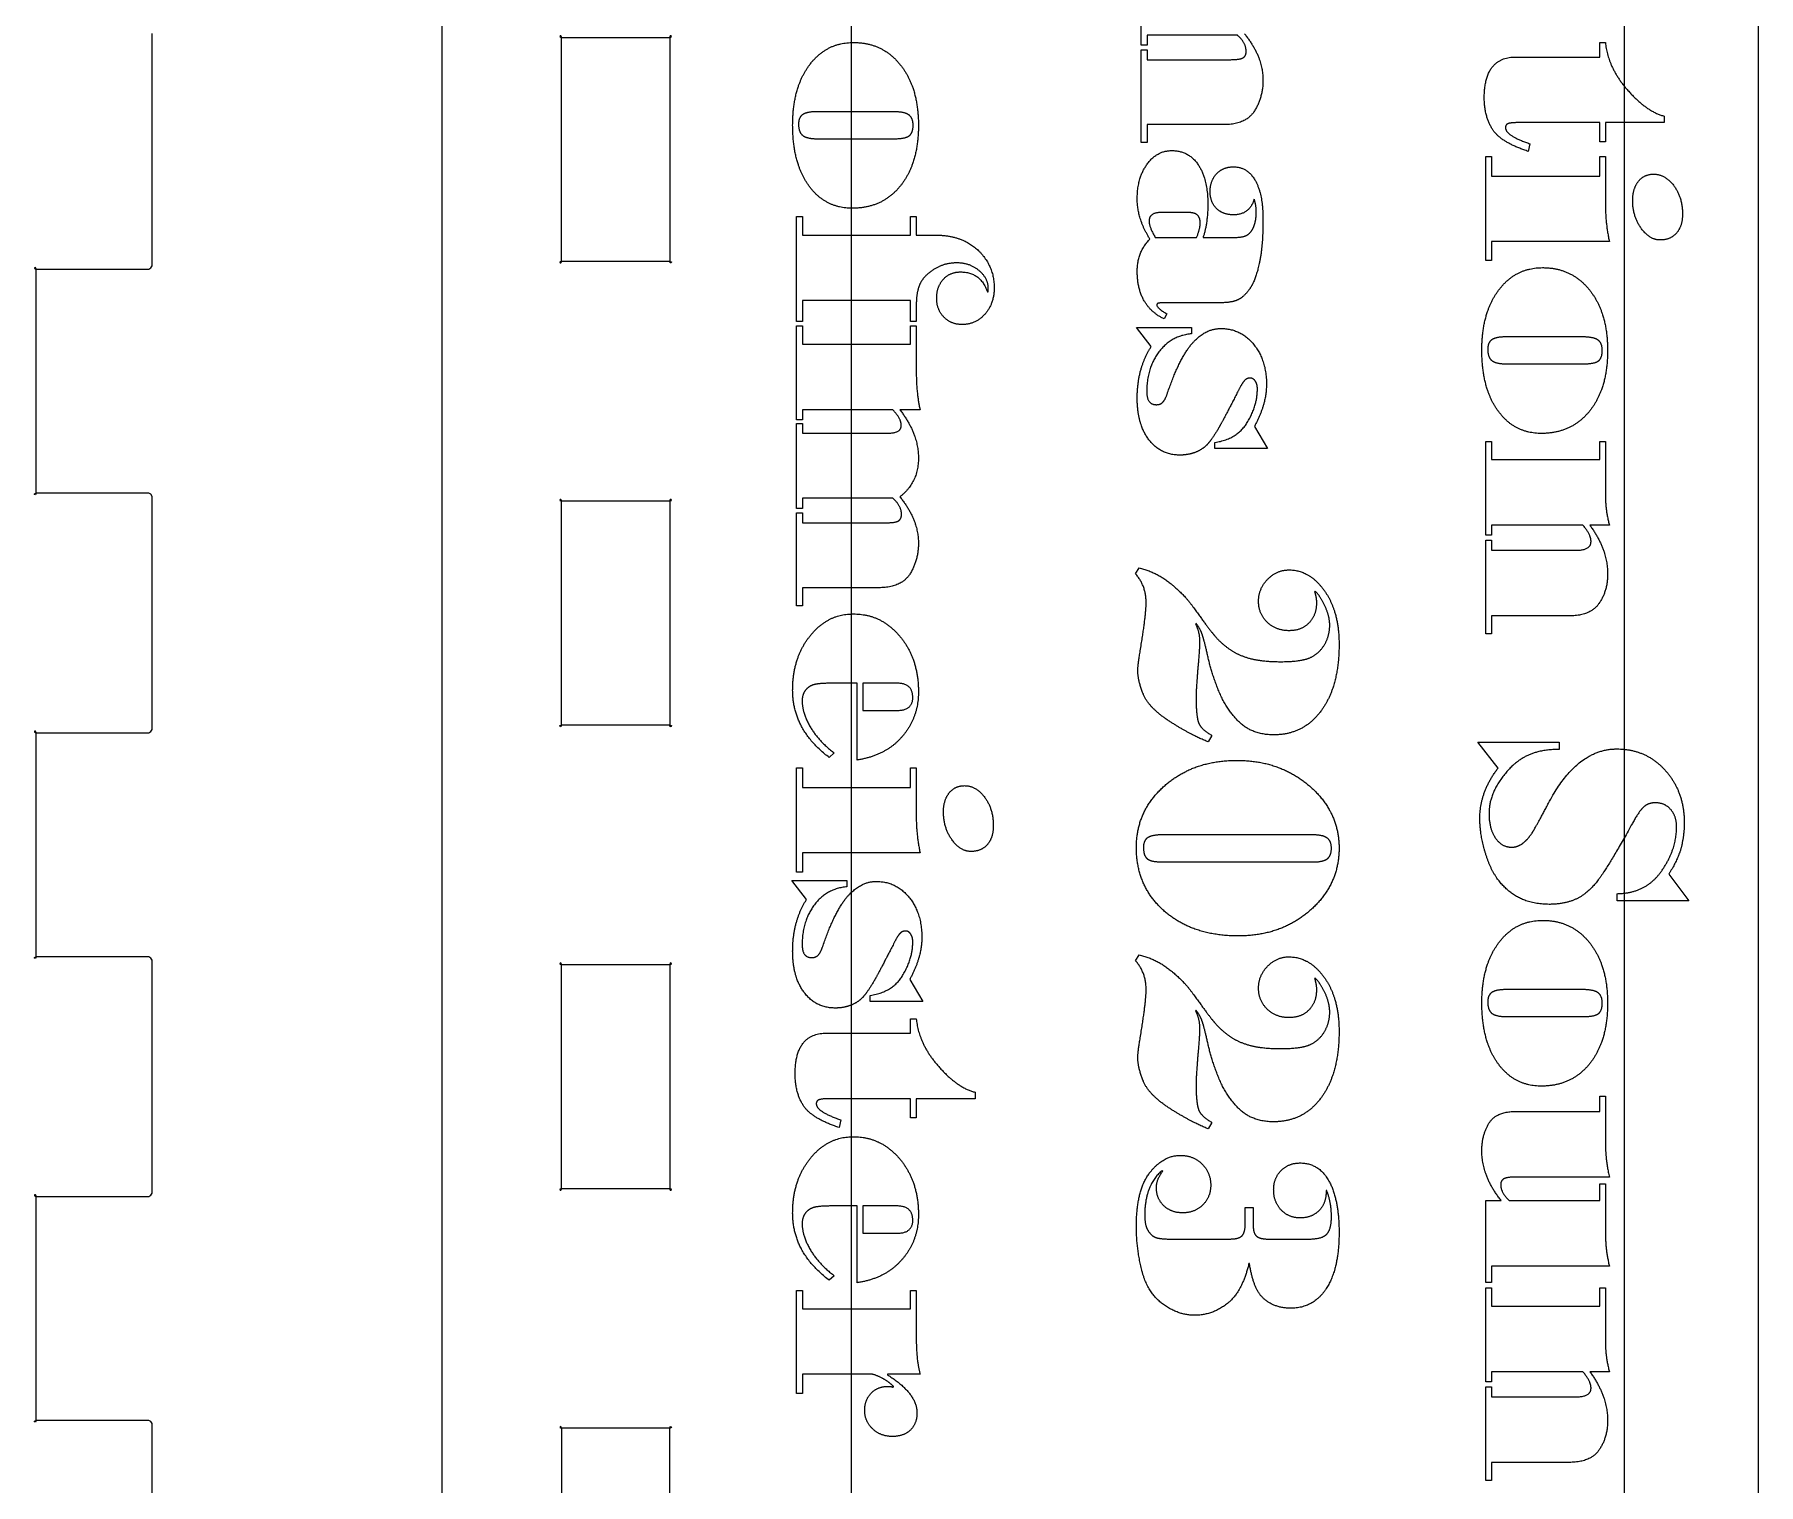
# Model space of a CAD drawing. Header units: millimetres. Extents: x 10 to 778, y 22 to 238.
# Drawn here: x 328.86 to 373.48, y 95.24 to 132.77 of the extents above; entities that cross this region are included whole.
import ezdxf

# ---------------------------------------------------------------- set-up
doc = ezdxf.new("R2010")
doc.units = ezdxf.units.MM
doc.layers.get('0').update_dxf_attribs({"linetype": 'CONTINUOUS'})

msp = doc.modelspace()

# ---------------------------------------------------------------- linework, layer by layer
for p, q in [((357.5, 132.494), (357.5, 134.687)), ((359.991, 132.755), (357.653, 132.755)), ((357.653, 132.755), (357.653, 132.494)), ((369.368, 132.191), (369.368, 132.563)), ((369.368, 132.563), (369.517, 132.563)), ((357.653, 132.494), (357.5, 132.494)), ((357.5, 129.974), (357.5, 132.379)), ((357.5, 132.379), (357.653, 132.379)), ((357.653, 132.379), (357.653, 132.122)), ((357.653, 132.122), (359.823, 132.122)), ((367.198, 132.191), (369.368, 132.191)), ((351.094, 130.774), (349.107, 130.774)), ((359.629, 130.44), (357.653, 130.44)), ((357.653, 130.44), (357.653, 129.974)), ((369.368, 130.494), (367.336, 130.494)), ((369.368, 129.998), (369.368, 130.494)), ((371.038, 130.494), (369.517, 130.494)), ((369.517, 130.494), (369.517, 129.998)), ((371.038, 130.662), (371.038, 130.494)), ((349.107, 130.076), (351.124, 130.076)), ((357.653, 129.974), (357.5, 129.974)), ((367.563, 129.946), (367.519, 129.748)), ((369.517, 129.998), (369.368, 129.998)), ((366.419, 126.922), (366.419, 129.618)), ((366.419, 129.618), (366.572, 129.618)), ((366.572, 129.618), (366.572, 129.111)), ((369.368, 129.111), (369.368, 129.618)), ((369.368, 129.618), (369.517, 129.618)), ((369.517, 129.618), (369.517, 128.358)), ((366.572, 129.111), (369.368, 129.111)), ((348.581, 125.345), (348.581, 128.063)), ((348.581, 128.063), (348.734, 128.063)), ((348.734, 128.063), (348.734, 127.582)), ((351.531, 127.582), (351.531, 128.063)), ((351.531, 128.063), (351.68, 128.063)), ((351.68, 128.063), (351.68, 127.582)), ((358.708, 128.166), (358.018, 128.166)), ((348.734, 127.582), (351.531, 127.582)), ((351.68, 127.582), (352.164, 127.582)), ((357.865, 127.517), (358.935, 127.517)), ((359.103, 127.517), (359.845, 127.517)), ((369.618, 127.418), (366.572, 127.418)), ((366.572, 127.418), (366.572, 126.922)), ((366.572, 126.922), (366.419, 126.922)), ((351.531, 125.886), (348.734, 125.886)), ((348.734, 125.886), (348.734, 125.345)), ((351.531, 125.345), (351.531, 125.886)), ((353.522, 126.113), (353.537, 126.113)), ((353.537, 126.113), (353.544, 126.199)), ((351.68, 125.77), (351.68, 125.345)), ((359.502, 125.828), (358.097, 125.828)), ((358.164, 125.544), (358.097, 125.41)), ((348.734, 125.345), (348.581, 125.345)), ((348.581, 122.798), (348.581, 125.229)), ((348.581, 125.229), (348.734, 125.229)), ((348.734, 125.229), (348.734, 124.756)), ((351.68, 125.345), (351.531, 125.345)), ((351.531, 124.756), (351.531, 125.229)), ((351.531, 125.229), (351.68, 125.229)), ((351.68, 125.229), (351.68, 124.051)), ((357.761, 124.698), (357.377, 125.186)), ((357.377, 125.186), (358.805, 125.186)), ((358.805, 125.186), (358.805, 125.026)), ((368.932, 124.946), (366.944, 124.946)), ((348.734, 124.756), (351.531, 124.756)), ((366.944, 124.249), (368.962, 124.249)), ((348.734, 122.798), (348.581, 122.798)), ((351.072, 123.059), (348.734, 123.059)), ((348.734, 123.059), (348.734, 122.798)), ((351.78, 123.059), (351.255, 123.059)), ((348.581, 120.509), (348.581, 122.701)), ((348.581, 122.701), (348.734, 122.701)), ((348.734, 122.701), (348.734, 122.455)), ((348.734, 122.455), (350.941, 122.455)), ((360.431, 122.629), (360.77, 122.054)), ((359.409, 122.054), (359.409, 122.215)), ((360.77, 122.054), (359.409, 122.054)), ((366.419, 119.812), (366.419, 122.243)), ((366.419, 122.243), (366.572, 122.243)), ((366.572, 122.243), (366.572, 121.769)), ((369.368, 121.769), (369.368, 122.243)), ((369.368, 122.243), (369.517, 122.243)), ((369.517, 122.243), (369.517, 120.822)), ((366.572, 121.769), (369.368, 121.769)), ((348.734, 120.509), (348.581, 120.509)), ((351.072, 120.77), (348.734, 120.77)), ((348.734, 120.77), (348.734, 120.509)), ((348.581, 117.988), (348.581, 120.393)), ((348.581, 120.393), (348.734, 120.393)), ((348.734, 120.393), (348.734, 120.136)), ((348.734, 120.136), (350.904, 120.136)), ((368.932, 120.073), (366.572, 120.073)), ((366.572, 120.073), (366.572, 119.812)), ((369.618, 120.073), (369.114, 120.073)), ((366.572, 119.812), (366.419, 119.812)), ((366.419, 117.261), (366.419, 119.685)), ((366.419, 119.685), (366.572, 119.685)), ((366.572, 119.685), (366.572, 119.424)), ((366.572, 119.424), (368.757, 119.424)), ((357.355, 118.814), (357.448, 118.967)), ((350.71, 118.455), (348.734, 118.455)), ((348.734, 118.455), (348.734, 117.988)), ((362.004, 118.367), (361.989, 118.352)), ((348.734, 117.988), (348.581, 117.988)), ((358.921, 117.532), (358.906, 117.517)), ((368.581, 117.727), (366.572, 117.727)), ((366.572, 117.727), (366.572, 117.261)), ((366.572, 117.261), (366.419, 117.261)), ((350.147, 115.982), (349.484, 115.982)), ((350.147, 113.995), (350.147, 115.982)), ((351.184, 115.982), (350.3, 115.982)), ((350.3, 115.982), (350.3, 115.278)), ((350.3, 115.278), (351.184, 115.278)), ((359.334, 114.631), (359.234, 114.463)), ((366.739, 113.786), (366.214, 114.458)), ((366.214, 114.458), (368.32, 114.458)), ((368.32, 114.267), (368.298, 114.267)), ((368.32, 114.458), (368.32, 114.267)), ((348.581, 111.094), (348.581, 113.79)), ((348.581, 113.79), (348.734, 113.79)), ((348.734, 113.79), (348.734, 113.283)), ((349.558, 114.178), (349.428, 114.059)), ((351.531, 113.283), (351.531, 113.79)), ((351.531, 113.79), (351.68, 113.79)), ((351.68, 113.79), (351.68, 112.53)), ((348.734, 113.283), (351.531, 113.283)), ((361.93, 112.058), (358.048, 112.058)), ((351.78, 111.59), (348.734, 111.59)), ((348.734, 111.59), (348.734, 111.094)), ((358.048, 111.357), (361.952, 111.357)), ((348.842, 110.386), (348.458, 110.874)), ((348.458, 110.874), (349.886, 110.874)), ((348.734, 111.094), (348.581, 111.094)), ((349.886, 110.874), (349.886, 110.714)), ((371.154, 111.038), (371.672, 110.352)), ((369.823, 110.352), (369.823, 110.535)), ((371.672, 110.352), (369.823, 110.352)), ((357.355, 108.799), (357.448, 108.952)), ((351.512, 108.317), (351.851, 107.742)), ((362.004, 108.352), (361.989, 108.337)), ((368.932, 108.052), (366.944, 108.052)), ((350.49, 107.742), (350.49, 107.903)), ((351.851, 107.742), (350.49, 107.742)), ((351.531, 106.926), (351.531, 107.299)), ((351.531, 107.299), (351.68, 107.299)), ((358.921, 107.517), (358.906, 107.502)), ((366.944, 107.355), (368.962, 107.355)), ((349.361, 106.926), (351.531, 106.926)), ((353.201, 105.397), (353.201, 105.229)), ((351.531, 105.229), (349.499, 105.229)), ((351.531, 104.733), (351.531, 105.229)), ((353.201, 105.229), (351.68, 105.229)), ((351.68, 105.229), (351.68, 104.733)), ((367.183, 104.897), (369.368, 104.897)), ((369.368, 104.897), (369.368, 105.293)), ((369.368, 105.293), (369.517, 105.293)), ((369.517, 105.293), (369.517, 104.044)), ((349.726, 104.681), (349.681, 104.484)), ((351.68, 104.733), (351.531, 104.733)), ((359.334, 104.616), (359.234, 104.448)), ((358.059, 103.352), (358.041, 103.367)), ((369.618, 103.201), (367.235, 103.201)), ((362.302, 102.856), (362.287, 102.856)), ((362.287, 102.856), (362.287, 102.815)), ((369.368, 102.597), (369.368, 103.026)), ((369.368, 103.026), (369.517, 103.026)), ((369.517, 103.026), (369.517, 101.728)), ((350.147, 102.452), (349.484, 102.452)), ((350.147, 100.464), (350.147, 102.452)), ((351.184, 102.452), (350.3, 102.452)), ((350.3, 102.452), (350.3, 101.747)), ((360.196, 102.021), (360.196, 102.412)), ((360.196, 102.412), (360.401, 102.412)), ((360.401, 102.412), (360.401, 101.939)), ((366.419, 100.475), (366.419, 102.597)), ((366.419, 102.597), (366.814, 102.597)), ((367.023, 102.597), (369.368, 102.597)), ((350.3, 101.747), (351.184, 101.747)), ((358.235, 101.596), (359.782, 101.596)), ((360.785, 101.596), (361.844, 101.596)), ((360.304, 100.962), (360.289, 100.962)), ((369.618, 100.897), (366.572, 100.897)), ((366.572, 100.897), (366.572, 100.475)), ((349.558, 100.647), (349.428, 100.528)), ((366.572, 100.475), (366.419, 100.475)), ((348.581, 97.601), (348.581, 100.267)), ((348.581, 100.267), (348.734, 100.267)), ((348.734, 100.267), (348.734, 99.793)), ((351.531, 99.793), (351.531, 100.267)), ((351.531, 100.267), (351.68, 100.267)), ((351.68, 100.267), (351.68, 99.021)), ((366.419, 97.899), (366.419, 100.33)), ((366.419, 100.33), (366.572, 100.33)), ((366.572, 100.33), (366.572, 99.856)), ((369.368, 99.856), (369.368, 100.33)), ((369.368, 100.33), (369.517, 100.33)), ((369.517, 100.33), (369.517, 98.909)), ((348.734, 99.793), (351.531, 99.793)), ((366.572, 99.856), (369.368, 99.856)), ((350.52, 98.097), (348.734, 98.097)), ((348.734, 98.097), (348.734, 97.601)), ((351.78, 98.097), (350.934, 98.097)), ((350.934, 98.097), (350.934, 98.082)), ((351.079, 97.761), (351.094, 97.776)), ((366.572, 97.899), (366.419, 97.899)), ((366.419, 95.349), (366.419, 97.772)), ((366.419, 97.772), (366.572, 97.772)), ((368.932, 98.16), (366.572, 98.16)), ((366.572, 98.16), (366.572, 97.899)), ((366.572, 97.772), (366.572, 97.511)), ((369.618, 98.16), (369.114, 98.16)), ((348.734, 97.601), (348.581, 97.601)), ((366.572, 97.511), (368.757, 97.511)), ((368.581, 95.815), (366.572, 95.815)), ((366.572, 95.815), (366.572, 95.349)), ((366.572, 95.349), (366.419, 95.349))]:
    msp.add_line(p, q)
for points in [[(373.479, 24.801), (373.479, 234.8)], [(339.4, 212.408), (339.4, 47.192)], [(331.9, 90.8), (331.9, 96.801), (331.9, 96.818), (331.87, 96.871), (331.816, 96.9), (331.8, 96.9), (328.9, 96.9), (328.9, 96.89), (328.885, 96.858), (328.862, 96.862), (328.858, 96.886), (328.889, 96.9), (328.9, 96.9), (328.9, 102.7), (328.9, 102.711), (328.885, 102.742), (328.862, 102.738), (328.858, 102.715), (328.889, 102.7), (328.9, 102.7), (331.8, 102.7), (331.816, 102.7), (331.87, 102.73), (331.9, 102.784), (331.9, 102.8), (331.9, 108.8), (331.9, 108.818), (331.87, 108.87), (331.816, 108.899), (331.8, 108.899), (328.9, 108.899), (328.9, 108.89), (328.885, 108.858), (328.862, 108.862), (328.858, 108.886), (328.889, 108.899), (328.9, 108.899), (328.9, 114.7), (328.9, 114.711), (328.885, 114.742), (328.862, 114.738), (328.858, 114.715), (328.889, 114.7), (328.9, 114.7), (331.8, 114.7), (331.816, 114.7), (331.87, 114.73), (331.9, 114.784), (331.9, 114.8), (331.9, 120.8), (331.9, 120.818), (331.87, 120.872), (331.816, 120.901), (331.8, 120.901), (328.9, 120.901), (328.9, 120.891), (328.885, 120.86), (328.862, 120.863), (328.858, 120.887), (328.889, 120.901), (328.9, 120.901), (328.9, 126.699), (331.8, 126.699), (331.816, 126.699), (331.87, 126.73), (331.9, 126.784), (331.9, 126.8), (331.9, 132.8)]]:
    msp.add_lwpolyline(points)
for points in [[(350, 35), (350, 225), (370, 225), (370, 35)], [(342.458, 132.715), (342.489, 132.699), (342.5, 132.699), (342.5, 132.711), (342.485, 132.742), (342.462, 132.738)], [(342.5, 129.8), (342.5, 132.699), (345.301, 132.699), (345.301, 126.901), (345.31, 126.901), (345.342, 126.887), (345.338, 126.863), (345.314, 126.86), (345.301, 126.891), (345.301, 126.901), (342.5, 126.901)], [(345.301, 132.699), (345.31, 132.699), (345.342, 132.715), (345.338, 132.738), (345.314, 132.742), (345.301, 132.711)], [(328.885, 126.742), (328.862, 126.738), (328.858, 126.715), (328.889, 126.699), (328.9, 126.699), (328.9, 126.711)], [(342.458, 126.887), (342.462, 126.863), (342.485, 126.86), (342.5, 126.891), (342.5, 126.901), (342.489, 126.901)], [(342.489, 120.7), (342.5, 120.7), (342.5, 120.711), (342.485, 120.742), (342.462, 120.738), (342.458, 120.715)], [(342.5, 120.7), (345.301, 120.7), (345.31, 120.7), (345.342, 120.715), (345.338, 120.738), (345.314, 120.742), (345.301, 120.711), (345.301, 120.7), (345.301, 114.899), (345.31, 114.899), (345.342, 114.886), (345.338, 114.862), (345.314, 114.858), (345.301, 114.89), (345.301, 114.899), (342.5, 114.899), (342.5, 114.89), (342.485, 114.858), (342.462, 114.862), (342.458, 114.886), (342.489, 114.899), (342.5, 114.899), (342.5, 117.8)], [(342.5, 108.7), (342.5, 108.711), (342.485, 108.742), (342.462, 108.738), (342.458, 108.715), (342.489, 108.7)], [(342.5, 108.7), (345.301, 108.7), (345.301, 102.9), (342.5, 102.9), (342.5, 105.8)], [(345.301, 108.7), (345.31, 108.7), (345.342, 108.715), (345.338, 108.738), (345.314, 108.742), (345.301, 108.711)], [(342.5, 102.89), (342.5, 102.9), (342.489, 102.9), (342.458, 102.886), (342.462, 102.862), (342.485, 102.858)], [(345.301, 102.89), (345.314, 102.858), (345.338, 102.862), (345.342, 102.886), (345.31, 102.9), (345.301, 102.9)], [(342.5, 90.89), (342.5, 90.9), (345.301, 90.9), (345.301, 96.7), (345.301, 96.711), (345.314, 96.742), (345.338, 96.738), (345.342, 96.715), (345.31, 96.7), (345.301, 96.7), (342.5, 96.7), (342.5, 93.8), (342.5, 90.9), (342.489, 90.9), (342.458, 90.886), (342.462, 90.862), (342.485, 90.858)], [(342.489, 96.7), (342.5, 96.7), (342.5, 96.711), (342.485, 96.742), (342.462, 96.738), (342.458, 96.715)]]:
    msp.add_lwpolyline(points, close=True)
for points in [[(348.915, 131.982), (349.349, 132.567), (350.054, 132.567)], [(350.054, 132.567), (350.811, 132.567), (351.273, 131.982)], [(360.218, 132.334), (360.218, 132.562), (359.991, 132.755)], [(360.173, 132.793), (360.654, 132.204), (360.654, 131.592)], [(369.517, 132.563), (369.581, 131.918), (370.08, 131.346)], [(359.823, 132.122), (360.069, 132.122), (360.144, 132.174)], [(360.144, 132.174), (360.218, 132.226), (360.218, 132.334)], [(366.381, 131.135), (366.381, 132.191), (367.198, 132.191)], [(348.481, 130.431), (348.481, 131.396), (348.915, 131.982)], [(351.273, 131.982), (351.736, 131.396), (351.736, 130.423)], [(360.654, 131.592), (360.654, 131.148), (360.433, 130.794)], [(370.08, 131.346), (370.58, 130.774), (371.038, 130.662)], [(349.107, 130.774), (348.846, 130.774), (348.74, 130.701)], [(351.484, 130.695), (351.37, 130.774), (351.094, 130.774)], [(360.433, 130.794), (360.211, 130.44), (359.629, 130.44)], [(366.592, 130.321), (366.381, 130.658), (366.381, 131.135)], [(348.9, 128.859), (348.481, 129.443), (348.481, 130.431)], [(348.74, 130.701), (348.633, 130.628), (348.633, 130.453)], [(348.633, 130.453), (348.633, 130.244), (348.742, 130.16)], [(351.736, 130.423), (351.736, 129.435), (351.27, 128.855)], [(351.598, 130.423), (351.598, 130.617), (351.484, 130.695)], [(351.495, 130.151), (351.598, 130.226), (351.598, 130.423)], [(367.519, 129.748), (366.803, 129.983), (366.592, 130.321)], [(367, 130.466), (366.93, 130.438), (366.93, 130.364)], [(366.93, 130.364), (366.93, 130.158), (367.563, 129.946)], [(367.336, 130.494), (367.071, 130.494), (367, 130.466)], [(348.742, 130.16), (348.85, 130.076), (349.107, 130.076)], [(351.124, 130.076), (351.393, 130.076), (351.495, 130.151)], [(357.399, 128.523), (357.399, 129.064), (357.655, 129.416)], [(357.655, 129.416), (357.91, 129.769), (358.294, 129.769)], [(358.294, 129.769), (358.73, 129.769), (358.978, 129.4)], [(358.978, 129.4), (359.226, 129.031), (359.226, 128.386)], [(359.286, 128.706), (359.286, 128.993), (359.454, 129.17)], [(359.454, 129.17), (359.622, 129.348), (359.89, 129.348)], [(359.89, 129.348), (360.255, 129.348), (360.455, 128.991)], [(360.455, 128.991), (360.654, 128.635), (360.654, 127.983)], [(370.222, 128.481), (370.222, 128.786), (370.371, 128.973)], [(370.371, 128.973), (370.52, 129.159), (370.762, 129.159)], [(370.762, 129.159), (371.068, 129.159), (371.29, 128.855)], [(350.024, 128.276), (349.32, 128.276), (348.9, 128.859)], [(351.27, 128.855), (350.804, 128.276), (350.024, 128.276)], [(357.727, 127.479), (357.399, 128.001), (357.399, 128.523)], [(359.45, 128.27), (359.286, 128.434), (359.286, 128.706)], [(360.423, 128.509), (360.304, 128.106), (359.89, 128.106)], [(360.479, 128.158), (360.479, 128.393), (360.423, 128.509)], [(371.29, 128.855), (371.512, 128.551), (371.512, 128.126)], [(358.018, 128.166), (357.705, 128.166), (357.705, 127.938)], [(358.954, 128.102), (358.88, 128.166), (358.708, 128.166)], [(359.029, 127.89), (359.029, 128.039), (358.954, 128.102)], [(359.226, 128.386), (359.226, 127.89), (359.103, 127.517)], [(359.89, 128.106), (359.614, 128.106), (359.45, 128.27)], [(360.423, 127.819), (360.479, 127.972), (360.479, 128.158)], [(369.517, 128.358), (369.517, 127.88), (369.618, 127.418)], [(370.438, 127.763), (370.222, 128.07), (370.222, 128.481)], [(371.512, 128.126), (371.512, 127.813), (371.357, 127.634)], [(357.705, 127.938), (357.705, 127.804), (357.865, 127.517)], [(358.935, 127.517), (359.029, 127.755), (359.029, 127.89)], [(360.257, 127.591), (360.367, 127.666), (360.423, 127.819)], [(360.654, 127.983), (360.654, 127.289), (360.557, 126.846)], [(370.93, 127.455), (370.654, 127.455), (370.438, 127.763)], [(371.357, 127.634), (371.202, 127.455), (370.93, 127.455)], [(352.164, 127.582), (352.873, 127.582), (353.285, 127.183)], [(353.285, 127.183), (353.697, 126.784), (353.697, 126.221)], [(357.399, 126.652), (357.399, 127.144), (357.727, 127.479)], [(359.845, 127.517), (360.147, 127.517), (360.257, 127.591)], [(352.727, 126.862), (352.392, 126.862), (352.127, 126.689)], [(353.305, 126.663), (353.067, 126.862), (352.727, 126.862)], [(360.557, 126.846), (360.46, 126.402), (360.313, 126.193)], [(366.752, 126.154), (367.187, 126.739), (367.891, 126.739)], [(367.891, 126.739), (368.648, 126.739), (369.111, 126.154)], [(351.771, 126.305), (351.68, 126.094), (351.68, 125.77)], [(352.127, 126.689), (351.862, 126.516), (351.771, 126.305)], [(352.209, 125.945), (352.209, 126.247), (352.381, 126.437)], [(352.381, 126.437), (352.552, 126.628), (352.828, 126.628)], [(352.828, 126.628), (353.343, 126.628), (353.522, 126.113)], [(353.544, 126.199), (353.544, 126.463), (353.305, 126.663)], [(358.097, 125.41), (357.399, 125.749), (357.399, 126.652)], [(352.394, 125.459), (352.209, 125.651), (352.209, 125.945)], [(353.697, 126.221), (353.697, 125.811), (353.46, 125.539)], [(360.004, 125.906), (359.842, 125.828), (359.502, 125.828)], [(360.313, 126.193), (360.166, 125.984), (360.004, 125.906)], [(366.318, 124.603), (366.318, 125.569), (366.752, 126.154)], [(369.111, 126.154), (369.573, 125.569), (369.573, 124.595)], [(352.865, 125.267), (352.578, 125.267), (352.394, 125.459)], [(353.46, 125.539), (353.223, 125.267), (352.865, 125.267)], [(357.944, 125.818), (357.906, 125.809), (357.906, 125.768)], [(357.906, 125.768), (357.906, 125.697), (358.164, 125.544)], [(358.097, 125.828), (357.981, 125.828), (357.944, 125.818)], [(358.805, 125.026), (358.276, 124.978), (357.96, 124.558)], [(358.837, 124.795), (359.17, 125.164), (359.562, 125.164)], [(359.562, 125.164), (360.076, 125.164), (360.41, 124.756)], [(366.944, 124.946), (366.683, 124.946), (366.577, 124.873)], [(369.321, 124.868), (369.208, 124.946), (368.932, 124.946)], [(357.399, 123.359), (357.399, 124.135), (357.761, 124.698)], [(357.96, 124.558), (357.645, 124.139), (357.645, 123.527)], [(358.186, 123.505), (358.503, 124.426), (358.837, 124.795)], [(360.41, 124.756), (360.744, 124.348), (360.744, 123.721)], [(366.738, 123.031), (366.318, 123.615), (366.318, 124.603)], [(366.577, 124.873), (366.471, 124.801), (366.471, 124.625)], [(366.471, 124.625), (366.471, 124.416), (366.579, 124.333)], [(369.573, 124.595), (369.573, 123.607), (369.107, 123.028)], [(369.435, 124.595), (369.435, 124.789), (369.321, 124.868)], [(369.333, 124.323), (369.435, 124.398), (369.435, 124.595)], [(351.68, 124.051), (351.68, 123.484), (351.78, 123.059)], [(366.579, 124.333), (366.687, 124.249), (366.944, 124.249)], [(368.962, 124.249), (369.23, 124.249), (369.333, 124.323)], [(360.16, 123.799), (360.095, 123.717), (360.013, 123.55)], [(360.319, 123.881), (360.226, 123.881), (360.16, 123.799)], [(360.455, 123.803), (360.401, 123.881), (360.319, 123.881)], [(360.744, 123.721), (360.744, 123.199), (360.431, 122.629)], [(360.509, 123.598), (360.509, 123.725), (360.455, 123.803)], [(357.701, 122.286), (357.399, 122.685), (357.399, 123.359)], [(357.645, 123.527), (357.645, 123.192), (357.895, 123.192)], [(357.895, 123.192), (358, 123.192), (358.065, 123.261)], [(358.065, 123.261), (358.13, 123.33), (358.186, 123.505)], [(360.013, 123.55), (359.655, 122.845), (359.504, 122.584)], [(360.246, 122.729), (360.509, 123.162), (360.509, 123.598)], [(351.292, 122.657), (351.292, 122.839), (351.072, 123.059)], [(351.255, 123.059), (351.736, 122.44), (351.736, 121.814)], [(359.409, 122.215), (359.983, 122.297), (360.246, 122.729)], [(367.862, 122.448), (367.157, 122.448), (366.738, 123.031)], [(369.107, 123.028), (368.641, 122.448), (367.862, 122.448)], [(350.941, 122.455), (351.292, 122.455), (351.292, 122.657)], [(358.507, 121.887), (358.003, 121.887), (357.701, 122.286)], [(359.504, 122.584), (359.353, 122.323), (359.228, 122.181)], [(358.913, 121.963), (358.723, 121.887), (358.507, 121.887)], [(359.228, 122.181), (359.103, 122.04), (358.913, 121.963)], [(351.736, 121.814), (351.736, 121.176), (351.255, 120.807)], [(351.299, 120.349), (351.299, 120.576), (351.072, 120.77)], [(351.255, 120.807), (351.736, 120.218), (351.736, 119.607)], [(369.517, 120.822), (369.517, 120.472), (369.618, 120.073)], [(350.904, 120.136), (351.15, 120.136), (351.225, 120.188)], [(351.225, 120.188), (351.299, 120.24), (351.299, 120.349)], [(369.144, 119.651), (369.144, 119.834), (368.932, 120.073)], [(369.114, 120.073), (369.573, 119.446), (369.573, 118.812)], [(351.736, 119.607), (351.736, 119.163), (351.514, 118.809)], [(368.757, 119.424), (369.144, 119.424), (369.144, 119.651)], [(351.514, 118.809), (351.292, 118.455), (350.71, 118.455)], [(357.63, 118.069), (357.63, 118.505), (357.355, 118.814)], [(357.448, 118.967), (357.914, 118.855), (358.274, 118.555)], [(360.774, 118.673), (361.009, 118.915), (361.326, 118.915)], [(361.326, 118.915), (361.859, 118.915), (362.241, 118.38)], [(369.573, 118.812), (369.573, 118.372), (369.353, 118.05)], [(358.274, 118.555), (358.633, 118.255), (358.82, 117.99)], [(360.539, 118.106), (360.539, 118.43), (360.774, 118.673)], [(361.989, 118.352), (362.038, 118.21), (362.038, 118.061)], [(362.271, 117.955), (362.161, 118.207), (362.004, 118.367)], [(362.241, 118.38), (362.623, 117.845), (362.623, 116.991)], [(357.478, 116.823), (357.63, 117.755), (357.63, 118.069)], [(358.82, 117.99), (359.252, 117.386), (359.413, 117.2)], [(360.764, 117.56), (360.539, 117.778), (360.539, 118.106)], [(362.038, 118.061), (362.038, 117.737), (361.842, 117.539)], [(362.381, 117.487), (362.381, 117.703), (362.271, 117.955)], [(369.353, 118.05), (369.133, 117.727), (368.581, 117.727)], [(348.934, 117.211), (349.387, 117.776), (350.054, 117.776)], [(350.054, 117.776), (350.77, 117.776), (351.253, 117.2)], [(358.906, 117.517), (359.014, 117.319), (359.014, 117.043)], [(359.092, 117.213), (359.04, 117.379), (358.921, 117.532)], [(361.326, 117.342), (360.99, 117.342), (360.764, 117.56)], [(361.842, 117.539), (361.646, 117.342), (361.326, 117.342)], [(362.235, 116.965), (362.381, 117.2), (362.381, 117.487)], [(348.481, 115.8), (348.481, 116.646), (348.934, 117.211)], [(351.253, 117.2), (351.736, 116.624), (351.736, 115.759)], [(359.014, 117.043), (359.014, 116.861), (358.965, 116.335)], [(359.219, 116.715), (359.144, 117.047), (359.092, 117.213)], [(359.413, 117.2), (359.573, 117.013), (359.801, 116.855)], [(361.853, 116.635), (362.09, 116.73), (362.235, 116.965)], [(362.623, 116.991), (362.623, 115.906), (362.164, 115.276)], [(357.414, 116.312), (357.414, 116.443), (357.478, 116.823)], [(359.523, 115.751), (359.32, 116.238), (359.219, 116.715)], [(359.801, 116.855), (360.028, 116.697), (360.339, 116.618)], [(360.339, 116.618), (360.651, 116.54), (361.128, 116.54)], [(361.128, 116.54), (361.616, 116.54), (361.853, 116.635)], [(357.558, 115.695), (357.414, 116.048), (357.414, 116.312)], [(358.965, 116.335), (358.921, 115.798), (358.921, 115.608)], [(349.428, 114.059), (348.481, 114.778), (348.481, 115.8)], [(348.812, 115.8), (348.727, 115.692), (348.727, 115.531)], [(349.032, 115.945), (348.898, 115.908), (348.812, 115.8)], [(349.484, 115.982), (349.167, 115.982), (349.032, 115.945)], [(351.59, 115.613), (351.59, 115.982), (351.184, 115.982)], [(351.184, 115.278), (351.59, 115.278), (351.59, 115.613)], [(351.736, 115.759), (351.736, 115.084), (351.309, 114.594)], [(358.233, 114.998), (357.701, 115.343), (357.558, 115.695)], [(358.921, 115.608), (358.921, 115.183), (358.978, 114.987)], [(360.062, 114.955), (359.726, 115.265), (359.523, 115.751)], [(348.727, 115.531), (348.727, 115.196), (348.95, 114.828)], [(362.164, 115.276), (361.706, 114.646), (360.93, 114.646)], [(348.95, 114.828), (349.174, 114.461), (349.558, 114.178)], [(359.234, 114.463), (358.764, 114.653), (358.233, 114.998)], [(358.978, 114.987), (359.036, 114.791), (359.334, 114.631)], [(360.93, 114.646), (360.397, 114.646), (360.062, 114.955)], [(351.309, 114.594), (350.882, 114.103), (350.147, 113.995)], [(368.298, 114.267), (367.78, 114.267), (367.424, 114.072)], [(368.044, 112.88), (368.783, 114.282), (369.815, 114.282)], [(369.815, 114.282), (370.561, 114.282), (371.059, 113.734)], [(358.119, 113.339), (358.861, 113.986), (359.976, 113.986)], [(359.976, 113.986), (361.087, 113.986), (361.855, 113.324)], [(366.266, 112.474), (366.266, 113.175), (366.739, 113.786)], [(367.424, 114.072), (367.067, 113.876), (366.786, 113.46)], [(357.377, 111.73), (357.377, 112.692), (358.119, 113.339)], [(366.786, 113.46), (366.504, 113.044), (366.504, 112.612)], [(371.059, 113.734), (371.557, 113.186), (371.557, 112.366)], [(352.384, 112.653), (352.384, 112.959), (352.534, 113.145)], [(352.534, 113.145), (352.683, 113.331), (352.925, 113.331)], [(352.925, 113.331), (353.231, 113.331), (353.453, 113.028)], [(353.453, 113.028), (353.674, 112.724), (353.674, 112.299)], [(361.855, 113.324), (362.623, 112.662), (362.623, 111.715)], [(351.68, 112.53), (351.68, 112.053), (351.78, 111.59)], [(352.601, 111.935), (352.384, 112.243), (352.384, 112.653)], [(366.45, 111.465), (366.266, 112.023), (366.266, 112.474)], [(366.504, 112.612), (366.504, 112.22), (366.667, 111.98)], [(367.617, 112.105), (367.727, 112.273), (368.044, 112.88)], [(370.505, 112.778), (370.386, 112.668), (370.214, 112.355)], [(370.811, 112.888), (370.625, 112.888), (370.505, 112.778)], [(371.206, 112.714), (371.053, 112.888), (370.811, 112.888)], [(371.359, 112.261), (371.359, 112.541), (371.206, 112.714)], [(353.674, 112.299), (353.674, 111.985), (353.52, 111.806)], [(358.048, 112.058), (357.783, 112.058), (357.672, 111.985)], [(362.31, 111.98), (362.194, 112.058), (361.93, 112.058)], [(367.375, 111.838), (367.507, 111.937), (367.617, 112.105)], [(370.214, 112.355), (369.599, 111.247), (369.331, 110.891)], [(370.96, 111.109), (371.359, 111.672), (371.359, 112.261)], [(371.557, 112.366), (371.557, 112.094), (371.49, 111.78)], [(353.093, 111.628), (352.817, 111.628), (352.601, 111.935)], [(353.52, 111.806), (353.365, 111.628), (353.093, 111.628)], [(358.108, 110.078), (357.377, 110.716), (357.377, 111.73)], [(357.672, 111.985), (357.56, 111.913), (357.56, 111.73)], [(357.56, 111.73), (357.56, 111.514), (357.664, 111.435)], [(362.623, 111.715), (362.623, 110.757), (361.87, 110.099)], [(362.425, 111.708), (362.425, 111.902), (362.31, 111.98)], [(362.317, 111.437), (362.425, 111.518), (362.425, 111.708)], [(366.667, 111.98), (366.829, 111.739), (367.09, 111.739)], [(367.09, 111.739), (367.243, 111.739), (367.375, 111.838)], [(371.49, 111.78), (371.422, 111.467), (371.154, 111.038)], [(357.664, 111.435), (357.768, 111.357), (358.048, 111.357)], [(361.952, 111.357), (362.209, 111.357), (362.317, 111.437)], [(367.041, 110.584), (366.635, 110.908), (366.45, 111.465)], [(369.823, 110.535), (370.561, 110.546), (370.96, 111.109)], [(349.886, 110.714), (349.357, 110.666), (349.042, 110.246)], [(349.918, 110.483), (350.252, 110.852), (350.643, 110.852)], [(350.643, 110.852), (351.158, 110.852), (351.491, 110.444)], [(369.331, 110.891), (369.062, 110.535), (368.76, 110.397)], [(348.481, 109.047), (348.481, 109.823), (348.842, 110.386)], [(349.042, 110.246), (348.727, 109.827), (348.727, 109.215)], [(349.267, 109.193), (349.584, 110.114), (349.918, 110.483)], [(351.491, 110.444), (351.825, 110.035), (351.825, 109.409)], [(368.059, 110.259), (367.448, 110.259), (367.041, 110.584)], [(368.76, 110.397), (368.458, 110.259), (368.059, 110.259)], [(360.013, 109.441), (358.839, 109.441), (358.108, 110.078)], [(361.87, 110.099), (361.117, 109.441), (360.013, 109.441)], [(366.752, 109.26), (367.187, 109.845), (367.891, 109.845)], [(367.891, 109.845), (368.648, 109.845), (369.111, 109.26)], [(351.242, 109.487), (351.176, 109.405), (351.094, 109.238)], [(351.4, 109.569), (351.307, 109.569), (351.242, 109.487)], [(351.536, 109.491), (351.482, 109.569), (351.4, 109.569)], [(351.825, 109.409), (351.825, 108.887), (351.512, 108.317)], [(351.59, 109.286), (351.59, 109.413), (351.536, 109.491)], [(348.783, 107.974), (348.481, 108.372), (348.481, 109.047)], [(348.727, 109.215), (348.727, 108.88), (348.977, 108.88)], [(348.977, 108.88), (349.081, 108.88), (349.146, 108.949)], [(349.146, 108.949), (349.211, 109.018), (349.267, 109.193)], [(351.094, 109.238), (350.736, 108.533), (350.585, 108.272)], [(351.327, 108.417), (351.59, 108.85), (351.59, 109.286)], [(357.448, 108.952), (357.914, 108.84), (358.274, 108.54)], [(360.774, 108.658), (361.009, 108.9), (361.326, 108.9)], [(361.326, 108.9), (361.859, 108.9), (362.241, 108.365)], [(366.318, 107.709), (366.318, 108.674), (366.752, 109.26)], [(369.111, 109.26), (369.573, 108.674), (369.573, 107.701)], [(357.63, 108.054), (357.63, 108.49), (357.355, 108.799)], [(358.274, 108.54), (358.633, 108.24), (358.82, 107.975)], [(360.539, 108.091), (360.539, 108.415), (360.774, 108.658)], [(350.585, 108.272), (350.434, 108.011), (350.309, 107.869)], [(350.49, 107.903), (351.065, 107.985), (351.327, 108.417)], [(357.478, 106.808), (357.63, 107.74), (357.63, 108.054)], [(360.764, 107.545), (360.539, 107.763), (360.539, 108.091)], [(362.038, 108.046), (362.038, 107.722), (361.842, 107.524)], [(361.989, 108.337), (362.038, 108.195), (362.038, 108.046)], [(362.271, 107.94), (362.161, 108.192), (362.004, 108.352)], [(362.241, 108.365), (362.623, 107.83), (362.623, 106.976)], [(366.944, 108.052), (366.683, 108.052), (366.577, 107.979)], [(369.321, 107.974), (369.208, 108.052), (368.932, 108.052)], [(349.588, 107.575), (349.085, 107.575), (348.783, 107.974)], [(349.994, 107.651), (349.804, 107.575), (349.588, 107.575)], [(350.309, 107.869), (350.185, 107.727), (349.994, 107.651)], [(358.82, 107.975), (359.252, 107.371), (359.413, 107.185)], [(361.326, 107.327), (360.99, 107.327), (360.764, 107.545)], [(362.381, 107.472), (362.381, 107.688), (362.271, 107.94)], [(366.738, 106.137), (366.318, 106.721), (366.318, 107.709)], [(366.577, 107.979), (366.471, 107.906), (366.471, 107.731)], [(366.471, 107.731), (366.471, 107.522), (366.579, 107.438)], [(369.573, 107.701), (369.573, 106.713), (369.107, 106.133)], [(369.435, 107.701), (369.435, 107.895), (369.321, 107.974)], [(369.333, 107.429), (369.435, 107.504), (369.435, 107.701)], [(351.68, 107.299), (351.743, 106.654), (352.243, 106.081)], [(358.906, 107.502), (359.014, 107.304), (359.014, 107.028)], [(359.092, 107.198), (359.04, 107.364), (358.921, 107.517)], [(359.219, 106.7), (359.144, 107.032), (359.092, 107.198)], [(359.413, 107.185), (359.573, 106.999), (359.801, 106.84)], [(361.842, 107.524), (361.646, 107.327), (361.326, 107.327)], [(362.235, 106.95), (362.381, 107.185), (362.381, 107.472)], [(366.579, 107.438), (366.687, 107.355), (366.944, 107.355)], [(368.962, 107.355), (369.23, 107.355), (369.333, 107.429)], [(348.544, 105.871), (348.544, 106.926), (349.361, 106.926)], [(357.414, 106.298), (357.414, 106.428), (357.478, 106.808)], [(359.014, 107.028), (359.014, 106.846), (358.965, 106.32)], [(359.523, 105.736), (359.32, 106.223), (359.219, 106.7)], [(359.801, 106.84), (360.028, 106.682), (360.339, 106.603)], [(361.853, 106.62), (362.09, 106.715), (362.235, 106.95)], [(362.623, 106.976), (362.623, 105.891), (362.164, 105.261)], [(357.558, 105.68), (357.414, 106.033), (357.414, 106.298)], [(358.965, 106.32), (358.921, 105.783), (358.921, 105.593)], [(360.339, 106.603), (360.651, 106.525), (361.128, 106.525)], [(361.128, 106.525), (361.616, 106.525), (361.853, 106.62)], [(348.755, 105.056), (348.544, 105.393), (348.544, 105.871)], [(352.243, 106.081), (352.742, 105.509), (353.201, 105.397)], [(367.862, 105.554), (367.157, 105.554), (366.738, 106.137)], [(369.107, 106.133), (368.641, 105.554), (367.862, 105.554)], [(358.233, 104.983), (357.701, 105.328), (357.558, 105.68)], [(358.921, 105.593), (358.921, 105.168), (358.978, 104.972)], [(360.062, 104.94), (359.726, 105.25), (359.523, 105.736)], [(349.681, 104.484), (348.965, 104.718), (348.755, 105.056)], [(349.163, 105.201), (349.092, 105.173), (349.092, 105.099)], [(349.092, 105.099), (349.092, 104.894), (349.726, 104.681)], [(349.499, 105.229), (349.234, 105.229), (349.163, 105.201)], [(359.234, 104.448), (358.764, 104.638), (358.233, 104.983)], [(358.978, 104.972), (359.036, 104.776), (359.334, 104.616)], [(360.93, 104.631), (360.397, 104.631), (360.062, 104.94)], [(362.164, 105.261), (361.706, 104.631), (360.93, 104.631)], [(366.503, 104.594), (366.687, 104.897), (367.183, 104.897)], [(366.318, 103.88), (366.318, 104.29), (366.503, 104.594)], [(348.934, 103.68), (349.387, 104.245), (350.054, 104.245)], [(350.054, 104.245), (350.77, 104.245), (351.253, 103.669)], [(369.517, 104.044), (369.517, 103.667), (369.618, 103.201)], [(348.481, 102.269), (348.481, 103.115), (348.934, 103.68)], [(351.253, 103.669), (351.736, 103.093), (351.736, 102.228)], [(357.727, 103.318), (358.078, 103.762), (358.514, 103.762)], [(358.514, 103.762), (358.85, 103.762), (359.075, 103.54)], [(359.075, 103.54), (359.301, 103.318), (359.301, 102.99)], [(361.122, 103.369), (361.314, 103.565), (361.616, 103.565)], [(361.616, 103.565), (362.101, 103.565), (362.362, 103.095)], [(366.814, 102.597), (366.318, 103.22), (366.318, 103.88)], [(357.377, 101.924), (357.377, 102.875), (357.727, 103.318)], [(358.041, 103.367), (357.593, 102.994), (357.593, 102.204)], [(357.895, 102.923), (357.895, 103.139), (358.059, 103.352)], [(360.93, 102.871), (360.93, 103.173), (361.122, 103.369)], [(362.362, 103.095), (362.623, 102.625), (362.623, 101.756)], [(366.892, 103.156), (366.806, 103.111), (366.806, 103.003)], [(367.235, 103.201), (366.978, 103.201), (366.892, 103.156)], [(358.087, 102.457), (357.895, 102.64), (357.895, 102.923)], [(359.301, 102.99), (359.301, 102.685), (359.096, 102.48)], [(361.124, 102.349), (360.93, 102.554), (360.93, 102.871)], [(362.287, 102.815), (362.287, 102.513), (362.103, 102.329)], [(362.425, 102.174), (362.425, 102.547), (362.302, 102.856)], [(366.806, 103.003), (366.806, 102.802), (367.023, 102.597)], [(349.428, 100.528), (348.481, 101.247), (348.481, 102.269)], [(348.812, 102.269), (348.727, 102.161), (348.727, 102)], [(349.032, 102.414), (348.898, 102.377), (348.812, 102.269)], [(349.484, 102.452), (349.167, 102.452), (349.032, 102.414)], [(351.59, 102.082), (351.59, 102.452), (351.184, 102.452)], [(351.736, 102.228), (351.736, 101.553), (351.309, 101.063)], [(357.593, 102.204), (357.593, 101.958), (357.673, 101.823)], [(358.578, 102.274), (358.279, 102.274), (358.087, 102.457)], [(359.096, 102.48), (358.891, 102.274), (358.578, 102.274)], [(361.616, 102.144), (361.318, 102.144), (361.124, 102.349)], [(362.103, 102.329), (361.918, 102.144), (361.616, 102.144)], [(348.727, 102), (348.727, 101.665), (348.95, 101.298)], [(351.184, 101.747), (351.59, 101.747), (351.59, 102.082)], [(357.517, 100.79), (357.377, 101.361), (357.377, 101.924)], [(357.673, 101.823), (357.754, 101.689), (357.865, 101.642)], [(360.112, 101.68), (360.196, 101.764), (360.196, 102.021)], [(360.401, 101.939), (360.401, 101.745), (360.487, 101.67)], [(362.623, 101.756), (362.623, 100.828), (362.293, 100.317)], [(362.301, 101.719), (362.425, 101.842), (362.425, 102.174)], [(348.95, 101.298), (349.174, 100.93), (349.558, 100.647)], [(357.865, 101.642), (357.977, 101.596), (358.235, 101.596)], [(359.782, 101.596), (360.028, 101.596), (360.112, 101.68)], [(360.487, 101.67), (360.572, 101.596), (360.785, 101.596)], [(361.844, 101.596), (362.176, 101.596), (362.301, 101.719)], [(369.517, 101.728), (369.517, 101.311), (369.618, 100.897)], [(351.309, 101.063), (350.882, 100.572), (350.147, 100.464)], [(360.289, 100.962), (360.114, 100.231), (359.732, 99.927)], [(360.684, 100.043), (360.405, 100.28), (360.304, 100.962)], [(358.052, 99.922), (357.657, 100.22), (357.517, 100.79)], [(361.37, 99.806), (360.964, 99.806), (360.684, 100.043)], [(362.293, 100.317), (361.963, 99.806), (361.37, 99.806)], [(358.883, 99.623), (358.447, 99.623), (358.052, 99.922)], [(359.732, 99.927), (359.349, 99.623), (358.883, 99.623)], [(351.68, 99.021), (351.68, 98.462), (351.78, 98.097)], [(369.517, 98.909), (369.517, 98.559), (369.618, 98.16)], [(350.515, 97.608), (350.684, 97.783), (350.941, 97.783)], [(350.781, 98.003), (350.595, 98.097), (350.52, 98.097)], [(351.094, 97.776), (350.968, 97.91), (350.781, 98.003)], [(350.934, 98.082), (351.698, 97.601), (351.698, 97.097)], [(350.941, 97.783), (351.031, 97.783), (351.079, 97.761)], [(368.757, 97.511), (369.144, 97.511), (369.144, 97.739)], [(369.144, 97.739), (369.144, 97.921), (368.932, 98.16)], [(369.114, 98.16), (369.573, 97.534), (369.573, 96.9)], [(350.345, 97.164), (350.345, 97.433), (350.515, 97.608)], [(350.552, 96.682), (350.345, 96.877), (350.345, 97.164)], [(351.698, 97.097), (351.698, 96.818), (351.527, 96.652)], [(369.573, 96.9), (369.573, 96.46), (369.353, 96.137)], [(351.065, 96.486), (350.759, 96.486), (350.552, 96.682)], [(351.527, 96.652), (351.355, 96.486), (351.065, 96.486)], [(369.353, 96.137), (369.133, 95.815), (368.581, 95.815)]]:
    msp.add_open_spline(points, degree=2)

doc.saveas('drawing.dxf')
